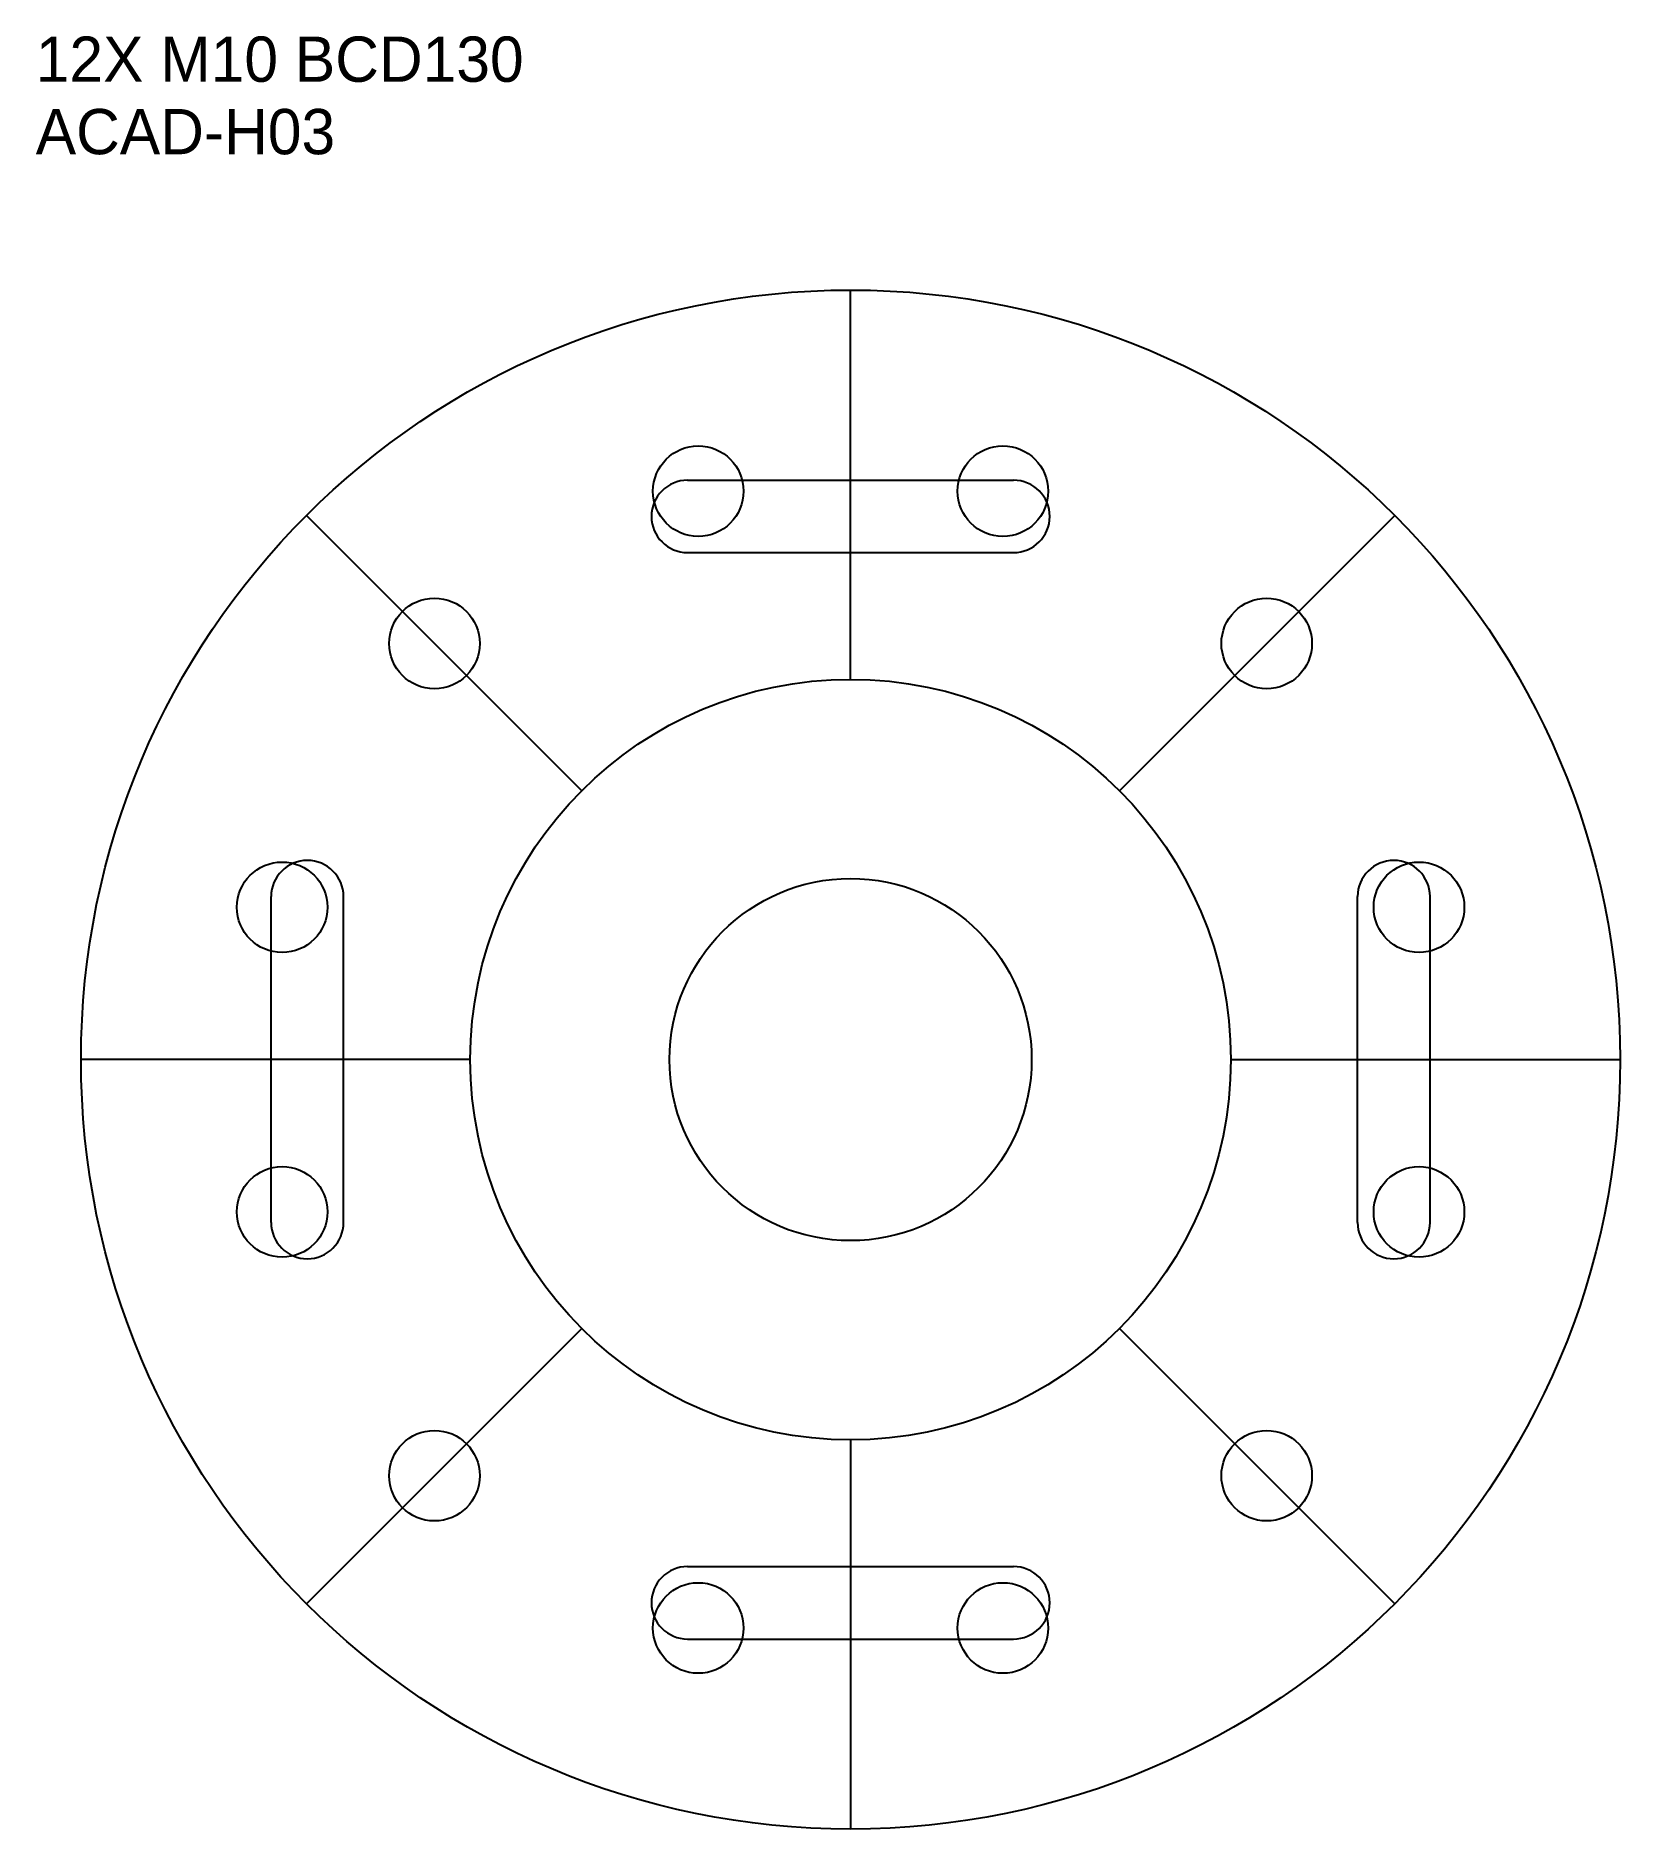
# Model space of a CAD drawing. Header units: millimetres. Extents: x 10 to 185, y 15 to 213.
import ezdxf

# ---------------------------------------------------------------- set-up
doc = ezdxf.new("R2010")
doc.units = ezdxf.units.MM
for name, color, linetype in [('ANNOTATION', 3, 'Continuous'), ('CENTER', 4, 'Continuous'), ('CUTOUT', 1, 'Continuous'), ('HOLE', 2, 'Continuous'), ('OUTLINE', 7, 'Continuous')]:
    doc.layers.add(name, color=color, linetype=linetype)

msp = doc.modelspace()

# ---------------------------------------------------------------- linework, layer by layer
at = {"layer": 'CENTER'}
for p, q in [((100, 142), (100, 185)), ((70.302, 129.698), (39.896, 160.104)), ((129.698, 129.698), (160.104, 160.104)), ((58, 100), (15, 100)), ((142, 100), (185, 100)), ((70.302, 70.302), (39.896, 39.896)), ((129.698, 70.302), (160.104, 39.896)), ((100, 58), (100, 15))]:
    msp.add_line(p, q, dxfattribs=at)
msp.add_circle((100, 100), 20, dxfattribs=at)
at = {"layer": 'CUTOUT'}
for p, q in [((82, 164), (118, 164)), ((82, 156), (118, 156)), ((36, 82), (36, 118)), ((44, 82), (44, 118)), ((156, 82), (156, 118)), ((164, 82), (164, 118)), ((82, 44), (118, 44)), ((82, 36), (118, 36))]:
    msp.add_line(p, q, dxfattribs=at)
msp.add_circle((100, 100), 42, dxfattribs=at)
for centre, start, end in [((82, 160), 90, 270), ((118, 160), 270, 90), ((40, 118), 0, 180), ((160, 118), 0, 180), ((40, 82), 180, 0), ((160, 82), 180, 0), ((82, 40), 90, 270), ((118, 40), 270, 90)]:
    msp.add_arc(centre, 4, start, end, dxfattribs=at)
at = {"layer": 'HOLE'}
for centre in [(83.177, 162.785), (116.823, 162.785), (54.038, 145.962), (145.962, 145.962), (37.215, 116.823), (162.785, 116.823), (37.215, 83.177), (162.785, 83.177), (54.038, 54.038), (145.962, 54.038), (83.177, 37.215), (116.823, 37.215)]:
    msp.add_circle(centre, 5, dxfattribs=at)
at = {"layer": 'OUTLINE'}
msp.add_circle((100, 100), 85, dxfattribs=at)

# ---------------------------------------------------------------- texts
at = {"layer": 'ANNOTATION'}
for s, p in [('12X M10 BCD130', (10, 208)), ('ACAD-H03', (10, 200))]:
    msp.add_text(s, height=5, dxfattribs=at).set_placement(p)

doc.saveas('drawing.dxf')
